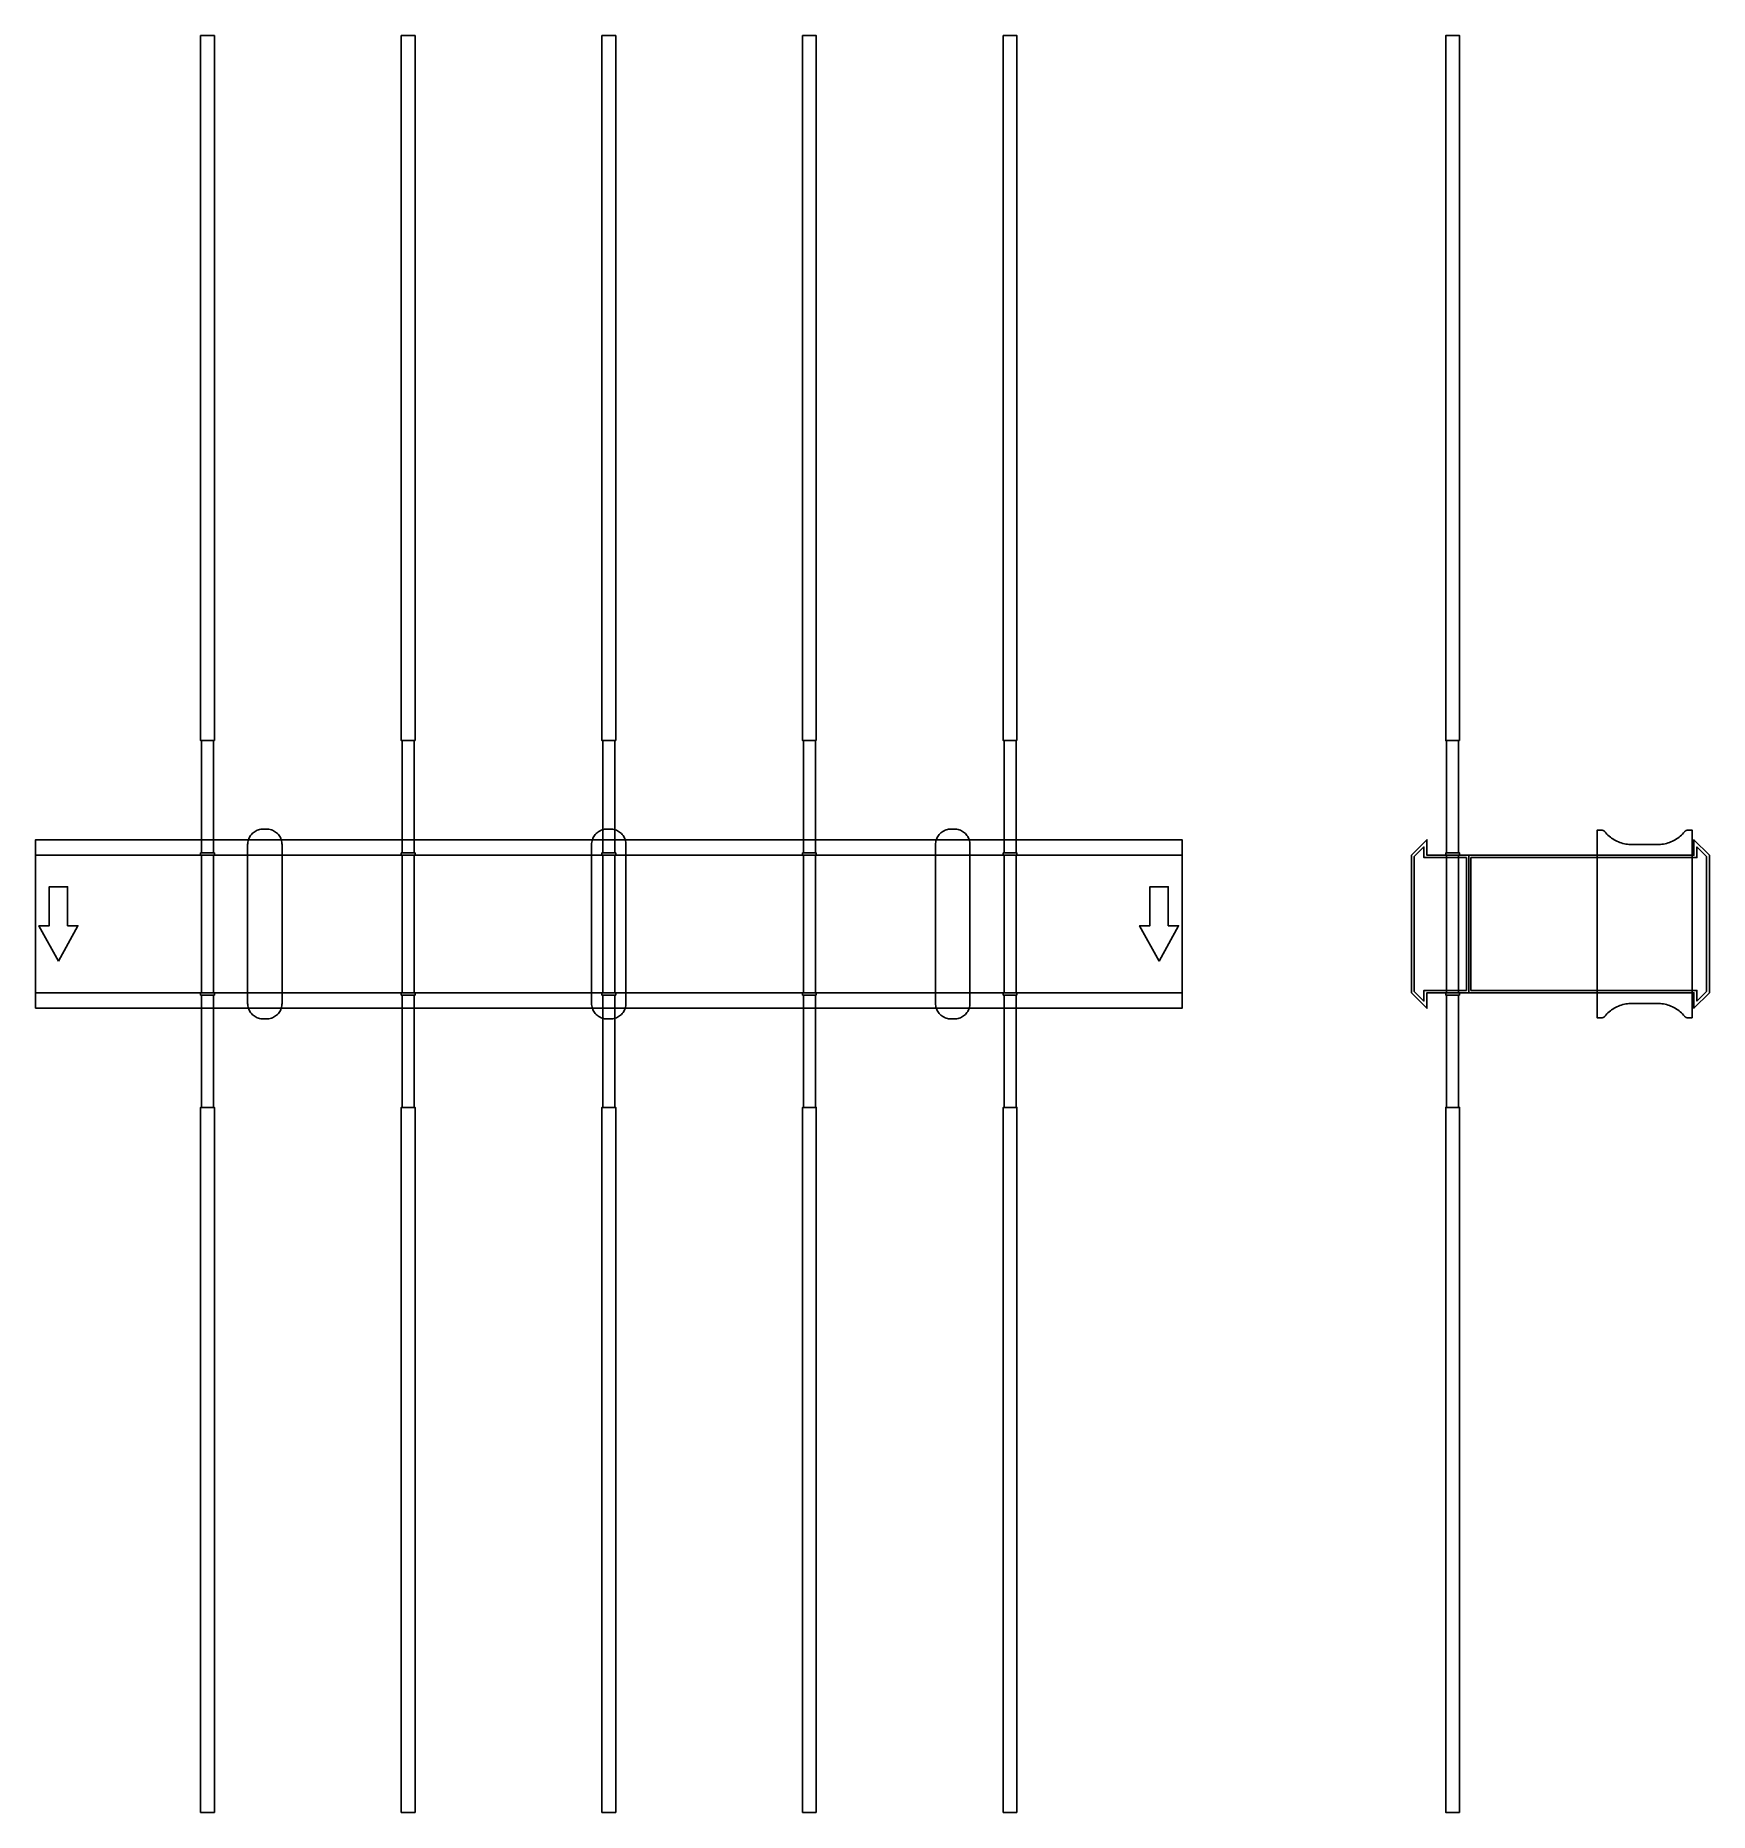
# Model space of a CAD drawing. Extents: x 0 to 1460, y -775 to 775.
import ezdxf

# ---------------------------------------------------------------- set-up
doc = ezdxf.new("R2010")
doc.units = 0
doc.layers.add('Halfen', color=7, linetype='CONTINUOUS')

msp = doc.modelspace()

# ---------------------------------------------------------------- linework, layer by layer
at = {"layer": 'Halfen', "color": 7}
for points in [[(156, 160), (156, 775), (144, 775), (144, 160)], [(331, 160), (331, 775), (319, 775), (319, 160)], [(506, 160), (506, 775), (494, 775), (494, 160)], [(681, 160), (681, 775), (669, 775), (669, 160)], [(856, 160), (856, 775), (844, 775), (844, 160)], [(1242, 160), (1242, 775), (1230, 775), (1230, 160)], [(155.25, 62), (155.25, 160), (144.75, 160), (144.75, 62)], [(330.25, 62), (330.25, 160), (319.75, 160), (319.75, 62)], [(505.25, 62), (505.25, 160), (494.75, 160), (494.75, 62)], [(680.25, 62), (680.25, 160), (669.75, 160), (669.75, 62)], [(855.25, 62), (855.25, 160), (844.75, 160), (844.75, 62)], [(1241.25, 62), (1241.25, 160), (1230.75, 160), (1230.75, 62)], [(215, -69.3), (215, -56.8), (215, 69.3), (214.958, 70.359), (214.834, 71.412), (214.627, 72.452), (214.339, 73.472), (213.972, 74.466), (213.529, 75.429), (213.011, 76.354), (212.422, 77.235), (211.765, 78.068), (211.046, 78.846), (210.268, 79.565), (209.435, 80.222), (208.554, 80.811), (207.629, 81.329), (206.666, 81.772), (205.672, 82.139), (204.652, 82.427), (203.612, 82.634), (202.559, 82.758), (201.5, 82.8), (198.5, 82.8), (197.441, 82.758), (196.388, 82.634), (195.348, 82.427), (194.328, 82.139), (193.334, 81.772), (192.371, 81.329), (191.446, 80.811), (190.565, 80.222), (189.732, 79.565), (188.954, 78.846), (188.235, 78.068), (187.578, 77.235), (186.989, 76.354), (186.471, 75.429), (186.028, 74.466), (185.661, 73.472), (185.373, 72.452), (185.166, 71.412), (185.042, 70.359), (185, 69.3), (185, -56.8), (185, -69.3), (185.042, -70.359), (185.166, -71.412), (185.373, -72.452), (185.661, -73.472), (186.028, -74.466), (186.471, -75.429), (186.989, -76.354), (187.578, -77.235), (188.235, -78.068), (188.954, -78.846), (189.732, -79.565), (190.565, -80.222), (191.446, -80.811), (192.371, -81.329), (193.334, -81.772), (194.328, -82.139), (195.348, -82.427), (196.388, -82.634), (197.441, -82.758), (198.5, -82.8), (201.5, -82.8), (202.559, -82.758), (203.612, -82.634), (204.652, -82.427), (205.672, -82.139), (206.666, -81.772), (207.629, -81.329), (208.554, -80.811), (209.435, -80.222), (210.268, -79.565), (211.046, -78.846), (211.765, -78.068), (212.422, -77.235), (213.011, -76.354), (213.529, -75.429), (213.972, -74.466), (214.339, -73.472), (214.627, -72.452), (214.834, -71.412), (214.958, -70.359), (215, -69.3)], [(515, -69.3), (515, -56.8), (515, 69.3), (514.958, 70.359), (514.834, 71.412), (514.627, 72.452), (514.339, 73.472), (513.972, 74.466), (513.529, 75.429), (513.011, 76.354), (512.422, 77.235), (511.765, 78.068), (511.046, 78.846), (510.268, 79.565), (509.435, 80.222), (508.554, 80.811), (507.629, 81.329), (506.666, 81.772), (505.672, 82.139), (504.652, 82.427), (503.612, 82.634), (502.559, 82.758), (501.5, 82.8), (498.5, 82.8), (497.441, 82.758), (496.388, 82.634), (495.348, 82.427), (494.328, 82.139), (493.334, 81.772), (492.371, 81.329), (491.446, 80.811), (490.565, 80.222), (489.732, 79.565), (488.954, 78.846), (488.235, 78.068), (487.578, 77.235), (486.989, 76.354), (486.471, 75.429), (486.028, 74.466), (485.661, 73.472), (485.373, 72.452), (485.166, 71.412), (485.042, 70.359), (485, 69.3), (485, -56.8), (485, -69.3), (485.042, -70.359), (485.166, -71.412), (485.373, -72.452), (485.661, -73.472), (486.028, -74.466), (486.471, -75.429), (486.989, -76.354), (487.578, -77.235), (488.235, -78.068), (488.954, -78.846), (489.732, -79.565), (490.565, -80.222), (491.446, -80.811), (492.371, -81.329), (493.334, -81.772), (494.328, -82.139), (495.348, -82.427), (496.388, -82.634), (497.441, -82.758), (498.5, -82.8), (501.5, -82.8), (502.559, -82.758), (503.612, -82.634), (504.652, -82.427), (505.672, -82.139), (506.666, -81.772), (507.629, -81.329), (508.554, -80.811), (509.435, -80.222), (510.268, -79.565), (511.046, -78.846), (511.765, -78.068), (512.422, -77.235), (513.011, -76.354), (513.529, -75.429), (513.972, -74.466), (514.339, -73.472), (514.627, -72.452), (514.834, -71.412), (514.958, -70.359), (515, -69.3)], [(815, -69.3), (815, -56.8), (815, 69.3), (814.958, 70.359), (814.834, 71.412), (814.627, 72.452), (814.339, 73.472), (813.972, 74.466), (813.529, 75.429), (813.011, 76.354), (812.422, 77.235), (811.765, 78.068), (811.046, 78.846), (810.268, 79.565), (809.435, 80.222), (808.554, 80.811), (807.629, 81.329), (806.666, 81.772), (805.672, 82.139), (804.652, 82.427), (803.612, 82.634), (802.559, 82.758), (801.5, 82.8), (798.5, 82.8), (797.441, 82.758), (796.388, 82.634), (795.348, 82.427), (794.328, 82.139), (793.334, 81.772), (792.371, 81.329), (791.446, 80.811), (790.565, 80.222), (789.732, 79.565), (788.954, 78.846), (788.235, 78.068), (787.578, 77.235), (786.989, 76.354), (786.471, 75.429), (786.028, 74.466), (785.661, 73.472), (785.373, 72.452), (785.166, 71.412), (785.042, 70.359), (785, 69.3), (785, -56.8), (785, -69.3), (785.042, -70.359), (785.166, -71.412), (785.373, -72.452), (785.661, -73.472), (786.028, -74.466), (786.471, -75.429), (786.989, -76.354), (787.578, -77.235), (788.235, -78.068), (788.954, -78.846), (789.732, -79.565), (790.565, -80.222), (791.446, -80.811), (792.371, -81.329), (793.334, -81.772), (794.328, -82.139), (795.348, -82.427), (796.388, -82.634), (797.441, -82.758), (798.5, -82.8), (801.5, -82.8), (802.559, -82.758), (803.612, -82.634), (804.652, -82.427), (805.672, -82.139), (806.666, -81.772), (807.629, -81.329), (808.554, -80.811), (809.435, -80.222), (810.268, -79.565), (811.046, -78.846), (811.765, -78.068), (812.422, -77.235), (813.011, -76.354), (813.529, -75.429), (813.972, -74.466), (814.339, -73.472), (814.627, -72.452), (814.834, -71.412), (814.958, -70.359), (815, -69.3)], [(1445, -81.8), (1445, 81.8), (1441, 81.8), (1440.846, 81.797), (1440.691, 81.786), (1440.538, 81.769), (1440.385, 81.746), (1440.234, 81.715), (1440.084, 81.678), (1439.936, 81.634), (1439.789, 81.584), (1439.646, 81.527), (1439.505, 81.464), (1439.366, 81.395), (1439.231, 81.32), (1439.1, 81.239), (1438.972, 81.153), (1438.848, 81.06), (1438.728, 80.963), (1438.613, 80.86), (1438.502, 80.752), (1438.397, 80.639), (1438.296, 80.522), (1437.41, 79.491), (1436.479, 78.5), (1435.505, 77.551), (1434.491, 76.646), (1433.437, 75.787), (1432.347, 74.975), (1431.222, 74.211), (1430.064, 73.499), (1428.876, 72.838), (1427.66, 72.23), (1426.418, 71.676), (1425.153, 71.178), (1423.867, 70.736), (1422.563, 70.351), (1421.243, 70.024), (1419.911, 69.756), (1418.567, 69.547), (1417.216, 69.397), (1415.859, 69.307), (1414.5, 69.277), (1392.5, 69.277), (1391.141, 69.307), (1389.784, 69.397), (1388.433, 69.547), (1387.089, 69.756), (1385.757, 70.024), (1384.437, 70.351), (1383.133, 70.736), (1381.847, 71.178), (1380.582, 71.676), (1379.34, 72.23), (1378.124, 72.838), (1376.936, 73.499), (1375.778, 74.211), (1374.653, 74.975), (1373.563, 75.787), (1372.509, 76.646), (1371.495, 77.551), (1370.521, 78.5), (1369.59, 79.491), (1368.704, 80.522), (1368.603, 80.639), (1368.498, 80.752), (1368.387, 80.86), (1368.272, 80.963), (1368.152, 81.06), (1368.028, 81.153), (1367.9, 81.239), (1367.769, 81.32), (1367.634, 81.395), (1367.495, 81.464), (1367.354, 81.527), (1367.211, 81.584), (1367.064, 81.634), (1366.916, 81.678), (1366.766, 81.715), (1366.615, 81.746), (1366.462, 81.769), (1366.309, 81.786), (1366.154, 81.797), (1366, 81.8), (1362, 81.8), (1362, -81.8), (1366, -81.8), (1366.154, -81.797), (1366.309, -81.786), (1366.462, -81.769), (1366.615, -81.746), (1366.766, -81.715), (1366.916, -81.678), (1367.064, -81.634), (1367.211, -81.584), (1367.354, -81.527), (1367.495, -81.464), (1367.634, -81.395), (1367.769, -81.32), (1367.9, -81.239), (1368.028, -81.153), (1368.152, -81.06), (1368.272, -80.963), (1368.387, -80.86), (1368.498, -80.752), (1368.603, -80.639), (1368.704, -80.522), (1369.59, -79.491), (1370.521, -78.5), (1371.495, -77.551), (1372.509, -76.646), (1373.563, -75.787), (1374.653, -74.975), (1375.778, -74.211), (1376.936, -73.499), (1378.124, -72.838), (1379.34, -72.23), (1380.582, -71.676), (1381.847, -71.178), (1383.133, -70.736), (1384.437, -70.351), (1385.757, -70.024), (1387.089, -69.756), (1388.433, -69.547), (1389.784, -69.397), (1391.141, -69.307), (1392.5, -69.277), (1414.5, -69.277), (1415.859, -69.307), (1417.216, -69.397), (1418.567, -69.547), (1419.911, -69.756), (1421.243, -70.024), (1422.563, -70.351), (1423.867, -70.736), (1425.153, -71.178), (1426.418, -71.676), (1427.66, -72.23), (1428.876, -72.838), (1430.064, -73.499), (1431.222, -74.211), (1432.347, -74.975), (1433.437, -75.787), (1434.491, -76.646), (1435.505, -77.551), (1436.479, -78.5), (1437.41, -79.491), (1438.296, -80.522), (1438.397, -80.639), (1438.502, -80.752), (1438.613, -80.86), (1438.728, -80.963), (1438.848, -81.06), (1438.972, -81.153), (1439.1, -81.239), (1439.231, -81.32), (1439.366, -81.395), (1439.505, -81.464), (1439.646, -81.527), (1439.789, -81.584), (1439.936, -81.634), (1440.084, -81.678), (1440.234, -81.715), (1440.385, -81.746), (1440.538, -81.769), (1440.691, -81.786), (1440.846, -81.797), (1441, -81.8)], [(0, -73.5), (1000, -73.5), (1000, 73.5), (0, 73.5)], [(156, 60), (156, 62), (144, 62), (144, 60)], [(331, 60), (331, 62), (319, 62), (319, 60)], [(506, 60), (506, 62), (494, 62), (494, 60)], [(681, 60), (681, 62), (669, 62), (669, 60)], [(856, 60), (856, 62), (844, 62), (844, 60)], [(1250, -60), (1250, 60), (1213.5, 60), (1213.5, 73.5), (1200, 60), (1200, -60), (1213.5, -73.5), (1213.5, -60)], [(1248, -58), (1248, 58), (1211, 58), (1211, 67.25), (1202.5, 58.75), (1202.5, -58.75), (1211, -67.25), (1211, -58)], [(1242, 60), (1242, 62), (1230, 62), (1230, 60)], [(1460, -60), (1460, 60), (1446.5, 73.5), (1446.5, 60), (1250, 60), (1250, -60), (1446.5, -60), (1446.5, -73.5)], [(1457.5, -58.75), (1457.5, 58.75), (1449, 67.25), (1449, 58), (1252, 58), (1252, -58), (1449, -58), (1449, -67.25)], [(0, -60), (1000, -60), (1000, 60), (0, 60)], [(155.25, -60), (155.25, 60), (144.75, 60), (144.75, -60)], [(330.25, -60), (330.25, 60), (319.75, 60), (319.75, -60)], [(505.25, -60), (505.25, 60), (494.75, 60), (494.75, -60)], [(680.25, -60), (680.25, 60), (669.75, 60), (669.75, -60)], [(855.25, -60), (855.25, 60), (844.75, 60), (844.75, -60)], [(1241.25, -60), (1241.25, 60), (1230.75, 60), (1230.75, -60)], [(20, -32.5), (37, -1.5), (28, -1.5), (28, 32.5), (12, 32.5), (12, -1.5), (3, -1.5)], [(980, -32.5), (997, -1.5), (988, -1.5), (988, 32.5), (972, 32.5), (972, -1.5), (963, -1.5)], [(156, -62), (156, -60), (144, -60), (144, -62)], [(155.25, -160), (155.25, -62), (144.75, -62), (144.75, -160)], [(331, -62), (331, -60), (319, -60), (319, -62)], [(330.25, -160), (330.25, -62), (319.75, -62), (319.75, -160)], [(506, -62), (506, -60), (494, -60), (494, -62)], [(505.25, -160), (505.25, -62), (494.75, -62), (494.75, -160)], [(681, -62), (681, -60), (669, -60), (669, -62)], [(680.25, -160), (680.25, -62), (669.75, -62), (669.75, -160)], [(856, -62), (856, -60), (844, -60), (844, -62)], [(855.25, -160), (855.25, -62), (844.75, -62), (844.75, -160)], [(1242, -62), (1242, -60), (1230, -60), (1230, -62)], [(1241.25, -160), (1241.25, -62), (1230.75, -62), (1230.75, -160)], [(156, -775), (156, -160), (144, -160), (144, -775)], [(331, -775), (331, -160), (319, -160), (319, -775)], [(506, -775), (506, -160), (494, -160), (494, -775)], [(681, -775), (681, -160), (669, -160), (669, -775)], [(856, -775), (856, -160), (844, -160), (844, -775)], [(1242, -775), (1242, -160), (1230, -160), (1230, -775)]]:
    msp.add_lwpolyline(points, close=True, dxfattribs=at)

doc.saveas('drawing.dxf')
